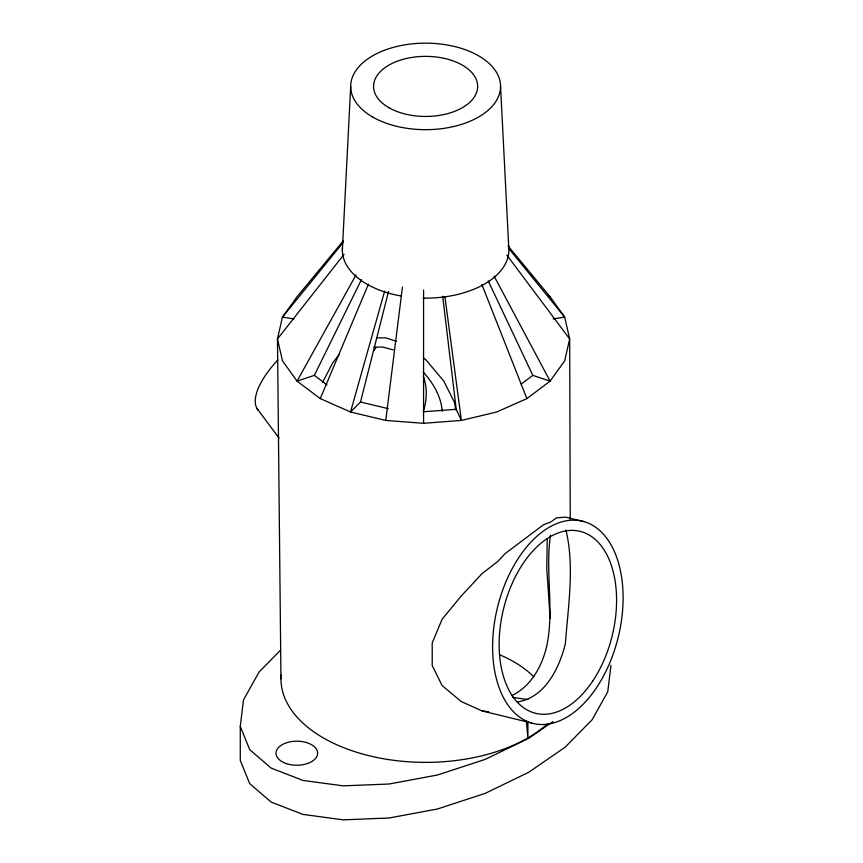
<?xml version="1.0" encoding="UTF-8"?>
<svg xmlns="http://www.w3.org/2000/svg" width="863" height="863" viewBox="0 0 863 863"><rect width="100%" height="100%" fill="white"/><g stroke="black" fill="none" stroke-linecap="round" stroke-linejoin="round"><path stroke-width="1.29" d="M342.363 250.065L350.691 86.408M547.261 539.095L546.764 568.318L550.163 618.469M610.972 665.308L607.746 691.813L592.115 719.742L565.136 747.207L528.652 772.32L485.135 793.388L437.573 808.965L389.191 817.995L343.301 819.85L303.01 814.413L271.079 802.061L249.687 783.626L240.27 760.368L240.27 726.376L243.495 699.882L259.127 671.953L280.529 650.173M508.178 246.128L550.109 296.775L564.704 317.12L569.677 338.954L564.704 360.788L550.109 381.133L526.883 398.598L496.624 412.007L461.392 420.432L423.571 423.302L385.761 420.432L402.438 287.109M423.248 411.651C427.099 399.968 427.422 387.584 423.237 376.02M550.508 535.211C545.006 572.245 554.585 609.817 546.603 646.786C541.727 666.775 530.982 686.376 511.694 695.654M343.247 240.874L297.045 296.775L282.449 317.12L277.465 338.954L282.449 360.788L297.045 381.133L320.259 398.598L350.518 412.007L360.507 402.018L388.533 291.478M384.671 291.09L350.518 412.007L385.761 420.432M320.259 398.598L368.512 284.046M356.031 274.919L297.045 381.133L314.337 375.362L361.489 279.515M322.525 382.449L332.73 362.827L339.191 354.553M344.078 254.315L277.465 338.954L280.96 678.847M343.075 242.611L282.449 317.12L294.024 318.911M521.209 384.1L532.816 375.362L550.109 381.133L494.111 276.16M517.013 701.997C544.898 697.962 559.17 668.394 565.351 643.852C568.113 606.301 574.758 566.937 565.955 530.001M552.967 721.587L528.652 738.329L485.135 759.397L437.573 774.974L389.191 784.003L343.301 785.859L303.01 780.432L271.079 768.07L249.687 749.634L240.27 726.376M553.129 318.911L564.704 317.12L509.127 248.911M423.571 411.77L456.225 409.289L461.392 420.432L444.877 296.494M376.646 337.843L385.599 337.843L396.495 341.284M373.83 347.099L382.784 347.088L393.301 349.882M584.024 521.63A104.067 62.179 -76.3 0 0 493.01 657.811A104.067 62.179 -76.3 0 0 596.581 687.584A104.067 62.179 -76.3 0 0 584.024 521.63L565.524 517.11L556.473 517.876L550.896 521.921L543.485 524.78L505.049 553.647L497.951 561.317L482.083 573.604L461.122 596.117L442.072 619.278L432.212 642.957L432.212 665.546L442.072 685.513L461.122 701.49L482.083 710.929L488.695 711.759M512.546 697.336L527.843 699.58M360.507 402.018L388.393 408.684M482.083 710.929L531.727 723.054M423.312 357.811L425.718 359.601L443.679 380.939L454.531 402.395L455.783 409.979M547.994 295.189L550.109 296.775M314.337 375.362L327.001 384.887M423.204 372.039C433.14 382.902 441.112 396.495 442.255 411.381M506.851 255.092L569.677 338.954L570.238 519.44M256.883 408.318L279.083 438.167M488.264 280.971L532.816 375.362M481.899 284.553L526.883 398.598M442.687 296.279L456.225 409.289M526.344 720.853L527.908 737.908L527.886 722.385M500.551 86.408L508.879 250.065A83.258 48.069 0 0 1 423.075 298.113M423.571 290.065L423.571 423.302M499.774 654.823A124.887 72.104 0 0 1 533.776 676.786M547.336 723.981A144.66 83.517 0 0 1 381.705 758.426A144.66 83.517 0 0 1 281.111 675.017M258.177 410.281A83.258 31.575 -36.6 0 1 277.886 359.828M375.826 347.886A72.848 27.627 -36.6 0 1 373.765 350.745M401.468 296.063A83.258 48.069 0 0 1 342.471 247.562M508.426 245.049A83.258 48.069 0 0 1 508.771 247.562M286.43 763.615A20.809 12.017 0 0 0 317.649 753.205A20.809 12.017 0 0 0 286.43 742.795A20.809 12.017 0 0 0 286.43 763.615M592.708 681.069A93.668 55.966 -76.3 0 0 581.403 531.705A93.668 55.966 -76.3 0 0 499.504 654.262A93.668 55.966 -76.3 0 0 592.708 681.069M372.633 117.001A74.93 43.258 0 0 0 497.994 97.605A74.93 43.258 0 0 0 406.225 44.628A74.93 43.258 0 0 0 372.633 117.001M388.825 107.659A52.039 30.043 0 0 0 475.88 94.186A52.039 30.043 0 0 0 412.158 57.39A52.039 30.043 0 0 0 388.825 107.659"/></g></svg>
